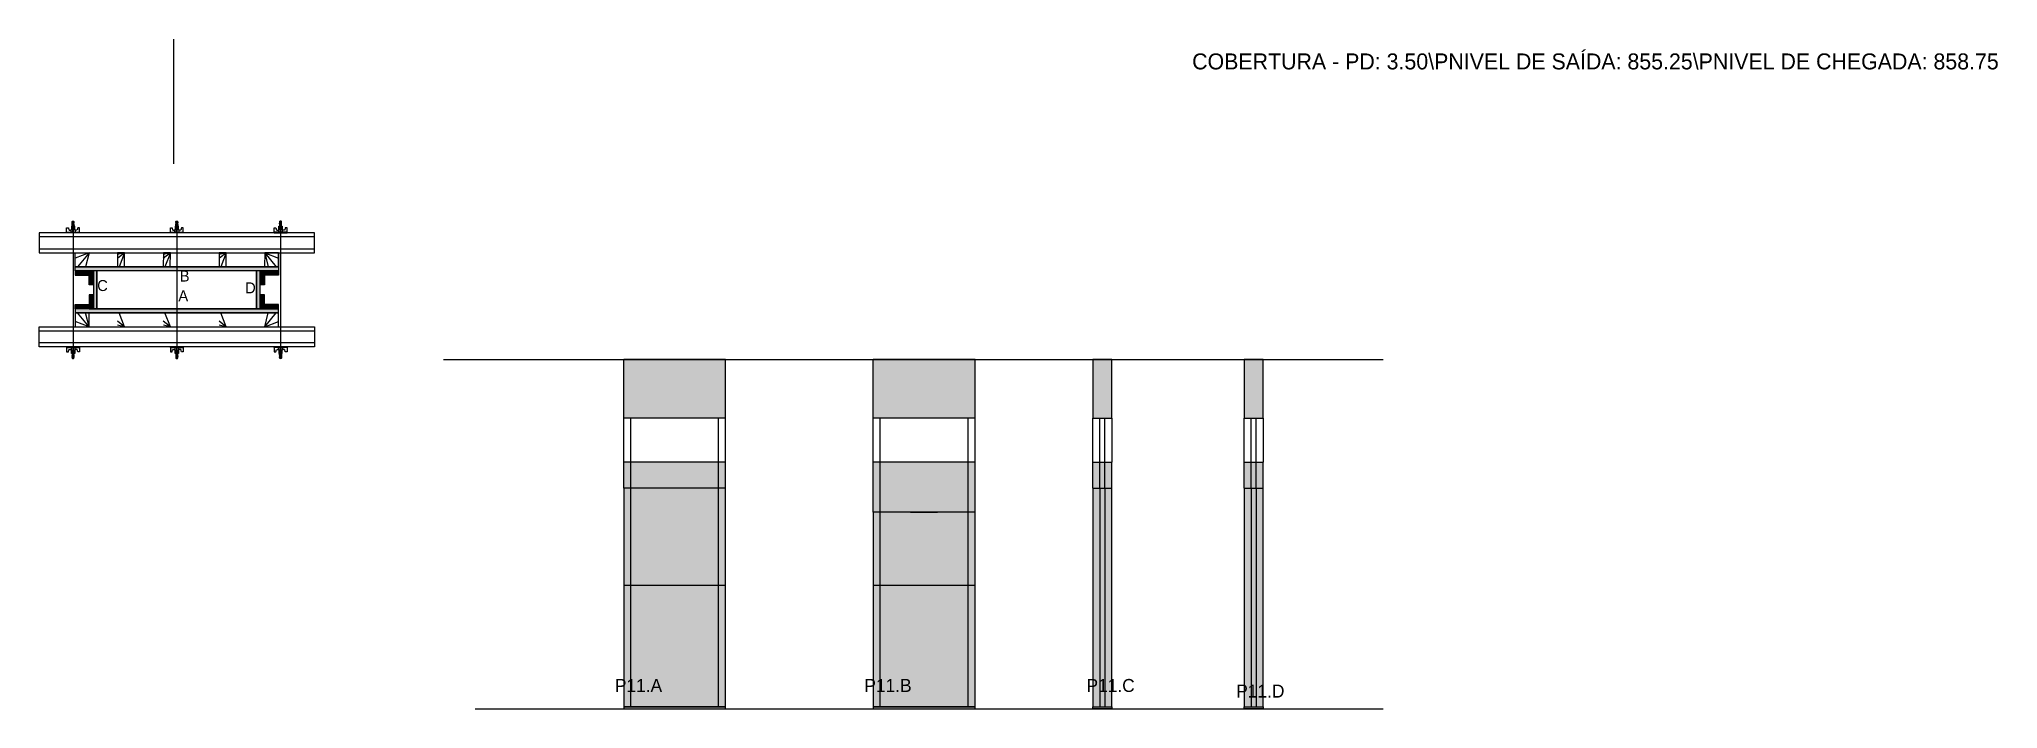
# Model space of a CAD drawing. Header units: metres. Extents: x 6029 to 7993, y 13542 to 14213.
import ezdxf

# ---------------------------------------------------------------- set-up
doc = ezdxf.new("R2010")
doc.units = ezdxf.units.M
for name, color, linetype in [('CHAPA', 7, 'Continuous'), ('COTA', 7, 'Continuous'), ('Hachura', 7, 'Continuous'), ('Madeira', 7, 'Continuous'), ('NOMENCLATURA', 7, 'Continuous'), ('Nível', 7, 'Continuous'), ('Painéis', 7, 'Continuous'), ('Perfil Metálico', 7, 'Continuous'), ('SARR_2.2x7', 7, 'Continuous'), ('SARRAFO', 7, 'Continuous'), ('Texto Seção', 7, 'Continuous'), ('TEXTO_GERAL', 7, 'Continuous')]:
    doc.layers.add(name, color=color, linetype=linetype)

msp = doc.modelspace()

# ---------------------------------------------------------------- hatches: boundary and pattern name
at = {"layer": 'COTA'}
h = msp.add_hatch(color=7, dxfattribs=at)
h.dxf.hatch_style = 1
h.paths.add_polyline_path([(6615.5, 13892.4), (6615.5, 13833.4), (6615.5, 13833.4), (6717.5, 13833.4), (6717.5, 13833.4), (6717.5, 13892.4), (6717.5, 13892.4), (6615.5, 13892.4)])
h = msp.add_hatch(color=7, dxfattribs=at)
h.dxf.hatch_style = 1
h.paths.add_polyline_path([(6865.5, 13892.4), (6865.5, 13833.4), (6865.5, 13833.4), (6967.5, 13833.4), (6967.5, 13833.4), (6967.5, 13892.4), (6967.5, 13892.4), (6865.5, 13892.4)])
h = msp.add_hatch(color=7, dxfattribs=at)
h.dxf.hatch_style = 1
h.paths.add_polyline_path([(7104.6, 13833.4), (7104.6, 13892.4), (7104.6, 13892.4), (7085.6, 13892.4), (7085.6, 13892.4), (7085.6, 13833.4), (7085.6, 13833.4), (7104.6, 13833.4), (7104.6, 13833.4)])
h = msp.add_hatch(color=7, dxfattribs=at)
h.dxf.hatch_style = 1
h.paths.add_polyline_path([(7256.5, 13833.4), (7256.5, 13892.4), (7256.5, 13892.4), (7237.5, 13892.4), (7237.5, 13892.4), (7237.5, 13833.4), (7237.5, 13833.4), (7256.5, 13833.4), (7256.5, 13833.4)])
at = {"layer": 'Hachura'}
h = msp.add_hatch(color=7, dxfattribs=at)
h.dxf.hatch_style = 1
h.paths.add_polyline_path([(6065.3, 13981.1), (6065.3, 13985.1), (6065.3, 13985.1), (6269.3, 13985.1), (6269.3, 13985.1), (6269.3, 13981.1), (6269.3, 13981.1), (6065.3, 13981.1)])
h = msp.add_hatch(color=7, dxfattribs=at)
h.dxf.hatch_style = 1
h.paths.add_polyline_path([(6065.3, 13981.1), (6065.3, 13985.1), (6065.3, 13985.1), (6269.3, 13985.1), (6269.3, 13985.1), (6269.3, 13981.1), (6269.3, 13981.1), (6065.3, 13981.1)])
h = msp.add_hatch(color=7, dxfattribs=at)
h.dxf.hatch_style = 1
h.paths.add_polyline_path([(6079.3, 13981.1), (6079.3, 13976.7), (6079.3, 13976.7), (6065.3, 13976.7), (6065.3, 13976.7), (6065.3, 13981.1), (6065.3, 13981.1), (6079.3, 13981.1)])
h = msp.add_hatch(color=7, dxfattribs=at)
h.dxf.hatch_style = 1
h.paths.add_polyline_path([(6083.7, 13981.1), (6079.3, 13981.1), (6079.3, 13981.1), (6079.3, 13967.1), (6079.3, 13967.1), (6083.7, 13967.1), (6083.7, 13967.1), (6083.7, 13981.1)])
h = msp.add_hatch(color=7, dxfattribs=at)
h.dxf.hatch_style = 1
h.paths.add_polyline_path([(6087.3, 13981.1), (6083.7, 13981.1), (6083.7, 13981.1), (6083.7, 13943.1), (6083.7, 13943.1), (6087.3, 13943.1), (6087.3, 13943.1), (6087.3, 13981.1)])
h = msp.add_hatch(color=7, dxfattribs=at)
h.dxf.hatch_style = 1
h.paths.add_polyline_path([(6087.3, 13981.1), (6083.7, 13981.1), (6083.7, 13981.1), (6083.7, 13943.1), (6083.7, 13943.1), (6087.3, 13943.1), (6087.3, 13943.1), (6087.3, 13981.1)])
h = msp.add_hatch(color=7, dxfattribs=at)
h.dxf.hatch_style = 1
h.paths.add_polyline_path([(6250.9, 13981.1), (6247.3, 13981.1), (6247.3, 13981.1), (6247.3, 13943.1), (6247.3, 13943.1), (6250.9, 13943.1), (6250.9, 13943.1), (6250.9, 13981.1)])
h = msp.add_hatch(color=7, dxfattribs=at)
h.dxf.hatch_style = 1
h.paths.add_polyline_path([(6250.9, 13981.1), (6247.3, 13981.1), (6247.3, 13981.1), (6247.3, 13943.1), (6247.3, 13943.1), (6250.9, 13943.1), (6250.9, 13943.1), (6250.9, 13981.1)])
h = msp.add_hatch(color=7, dxfattribs=at)
h.dxf.hatch_style = 1
h.paths.add_polyline_path([(6255.3, 13981.1), (6250.9, 13981.1), (6250.9, 13981.1), (6250.9, 13967.1), (6250.9, 13967.1), (6255.3, 13967.1), (6255.3, 13967.1), (6255.3, 13981.1)])
h = msp.add_hatch(color=7, dxfattribs=at)
h.dxf.hatch_style = 1
h.paths.add_polyline_path([(6255.3, 13981.1), (6255.3, 13976.7), (6255.3, 13976.7), (6269.3, 13976.7), (6269.3, 13976.7), (6269.3, 13981.1), (6269.3, 13981.1), (6255.3, 13981.1)])
h = msp.add_hatch(color=7, dxfattribs=at)
h.dxf.hatch_style = 1
h.paths.add_polyline_path([(6079.3, 13943.1), (6079.3, 13947.5), (6079.3, 13947.5), (6065.3, 13947.5), (6065.3, 13947.5), (6065.3, 13943.1), (6065.3, 13943.1), (6079.3, 13943.1)])
h = msp.add_hatch(color=7, dxfattribs=at)
h.dxf.hatch_style = 1
h.paths.add_polyline_path([(6065.3, 13943.1), (6065.3, 13939.1), (6065.3, 13939.1), (6269.3, 13939.1), (6269.3, 13939.1), (6269.3, 13943.1), (6269.3, 13943.1), (6065.3, 13943.1)])
h = msp.add_hatch(color=7, dxfattribs=at)
h.dxf.hatch_style = 1
h.paths.add_polyline_path([(6065.3, 13943.1), (6065.3, 13939.1), (6065.3, 13939.1), (6269.3, 13939.1), (6269.3, 13939.1), (6269.3, 13943.1), (6269.3, 13943.1), (6065.3, 13943.1)])
h = msp.add_hatch(color=7, dxfattribs=at)
h.dxf.hatch_style = 1
h.paths.add_polyline_path([(6083.7, 13943.1), (6079.3, 13943.1), (6079.3, 13943.1), (6079.3, 13957.1), (6079.3, 13957.1), (6083.7, 13957.1), (6083.7, 13957.1), (6083.7, 13943.1)])
h = msp.add_hatch(color=7, dxfattribs=at)
h.dxf.hatch_style = 1
h.paths.add_polyline_path([(6255.3, 13943.1), (6250.9, 13943.1), (6250.9, 13943.1), (6250.9, 13957.1), (6250.9, 13957.1), (6255.3, 13957.1), (6255.3, 13957.1), (6255.3, 13943.1)])
h = msp.add_hatch(color=7, dxfattribs=at)
h.dxf.hatch_style = 1
h.paths.add_polyline_path([(6255.3, 13943.1), (6255.3, 13947.5), (6255.3, 13947.5), (6269.3, 13947.5), (6269.3, 13947.5), (6269.3, 13943.1), (6269.3, 13943.1), (6255.3, 13943.1)])
h = msp.add_hatch(color=7, dxfattribs=at)
h.dxf.hatch_style = 1
h.paths.add_polyline_path([(6717.5, 13666.4), (6717.5, 13789.4), (6717.5, 13789.4), (6615.5, 13789.4), (6615.5, 13789.4), (6615.5, 13666.4), (6615.5, 13666.4), (6717.5, 13666.4)])
h = msp.add_hatch(color=7, dxfattribs=at)
h.dxf.hatch_style = 1
h.paths.add_polyline_path([(6865.5, 13666.4), (6967.5, 13666.4), (6967.5, 13666.4), (6967.5, 13789.4), (6967.5, 13789.4), (6865.5, 13789.4), (6865.5, 13789.4), (6865.5, 13666.4)])
h = msp.add_hatch(color=7, dxfattribs=at)
h.dxf.hatch_style = 1
h.paths.add_polyline_path([(7104.6, 13542.4), (7104.6, 13789.4), (7104.6, 13789.4), (7085.6, 13789.4), (7085.6, 13789.4), (7085.6, 13542.4), (7085.6, 13542.4), (7104.6, 13542.4)])
h = msp.add_hatch(color=7, dxfattribs=at)
h.dxf.hatch_style = 1
h.paths.add_polyline_path([(7256.5, 13542.4), (7256.5, 13789.4), (7256.5, 13789.4), (7237.5, 13789.4), (7237.5, 13789.4), (7237.5, 13542.4), (7237.5, 13542.4), (7256.5, 13542.4)])
h = msp.add_hatch(color=7, dxfattribs=at)
h.dxf.hatch_style = 1
h.paths.add_polyline_path([(6717.5, 13666.4), (6615.5, 13666.4), (6615.5, 13666.4), (6615.5, 13542.4), (6615.5, 13542.4), (6717.5, 13542.4), (6717.5, 13542.4), (6717.5, 13666.4)])
h = msp.add_hatch(color=7, dxfattribs=at)
h.dxf.hatch_style = 1
h.paths.add_polyline_path([(6967.5, 13542.4), (6967.5, 13666.4), (6967.5, 13666.4), (6865.5, 13666.4), (6865.5, 13666.4), (6865.5, 13542.4), (6865.5, 13542.4), (6967.5, 13542.4)])

# ---------------------------------------------------------------- linework, layer by layer
at = {"layer": 'CHAPA', "color": 7, "lineweight": 25}
for points in [[(6065.3, 13981.1), (6065.3, 13985.1), (6269.3, 13985.1), (6269.3, 13981.1)], [(6065.3, 13981.1), (6065.3, 13985.1), (6269.3, 13985.1), (6269.3, 13981.1)], [(6087.3, 13981.1), (6083.7, 13981.1), (6083.7, 13943.1), (6087.3, 13943.1)], [(6087.3, 13981.1), (6083.7, 13981.1), (6083.7, 13943.1), (6087.3, 13943.1)], [(6250.9, 13981.1), (6247.3, 13981.1), (6247.3, 13943.1), (6250.9, 13943.1)], [(6250.9, 13981.1), (6247.3, 13981.1), (6247.3, 13943.1), (6250.9, 13943.1)], [(6065.3, 13943.1), (6065.3, 13939.1), (6269.3, 13939.1), (6269.3, 13943.1)], [(6065.3, 13943.1), (6065.3, 13939.1), (6269.3, 13939.1), (6269.3, 13943.1)]]:
    msp.add_lwpolyline(points, close=True, dxfattribs=at)
at = {"layer": 'COTA', "color": 7, "lineweight": 25}
for p, q in [((6717.5, 13892.4), (6615.5, 13892.4)), ((6615.5, 13833.4), (6615.5, 13892.4)), ((6717.5, 13833.4), (6717.5, 13892.4)), ((6967.5, 13892.4), (6865.5, 13892.4)), ((6865.5, 13833.4), (6865.5, 13892.4)), ((6967.5, 13833.4), (6967.5, 13892.4))]:
    msp.add_line(p, q, dxfattribs=at)
for points in [[(7104.6, 13833.4), (7104.6, 13892.4), (7085.6, 13892.4), (7085.6, 13833.4)], [(7256.5, 13833.4), (7256.5, 13892.4), (7237.5, 13892.4), (7237.5, 13833.4)]]:
    msp.add_lwpolyline(points, dxfattribs=at)
at = {"layer": 'Defpoints', "color": 7, "lineweight": 25}
msp.add_line((6164.3, 14088.2), (6164.3, 14213.2), dxfattribs=at)
at = {"layer": 'Hachura', "color": 7, "lineweight": 25}
for p, q in [((6056.9, 14024.3), (6058.6, 14024.3)), ((6056.9, 14019.1), (6056.9, 14024.2)), ((6056.9, 14020), (6069.8, 14020)), ((6056.9, 14020), (6062, 14020)), ((6057, 14020), (6057, 14019.1)), ((6057.2, 14020), (6057.2, 14019.1)), ((6057.6, 14020), (6057.6, 14019.1)), ((6058, 14020), (6058, 14019.1)), ((6058.6, 14024.3), (6059.1, 14022)), ((6058.9, 14020), (6058.9, 14019.1)), ((6059.5, 14021.8), (6061.4, 14021.8)), ((6060.3, 14020), (6060.3, 14019.1)), ((6061.4, 14022.6), (6065.3, 14022.6)), ((6061.4, 14020), (6061.4, 14022.6)), ((6063.3, 14020), (6061.4, 14020)), ((6065, 14025.8), (6061.7, 14025.8)), ((6061.7, 14025.8), (6061.7, 14022.6)), ((6065, 14025.7), (6061.7, 14025.7)), ((6062, 14020), (6062.7, 14020)), ((6062.2, 14030.2), (6064.4, 14029.1)), ((6064.3, 14028.9), (6062.2, 14029.9)), ((6062.2, 14029), (6064.4, 14027.9)), ((6064.3, 14027.7), (6062.2, 14028.8)), ((6062.2, 14027.8), (6064.4, 14026.8)), ((6064.3, 14026.5), (6062.2, 14027.6)), ((6063.5, 14025.8), (6062.2, 14026.4)), ((6062.3, 14030.6), (6062.6, 14030.9)), ((6062.3, 14030.3), (6062.3, 14030.6)), ((6062.3, 14030.6), (6062.3, 14030.6)), ((6064.2, 14030.6), (6062.3, 14030.6)), ((6062.3, 14030.3), (6064.2, 14029.3)), ((6062.3, 14030.3), (6064.2, 14029.3)), ((6062.3, 14029.1), (6062.3, 14029.7)), ((6064.2, 14028.8), (6062.3, 14029.7)), ((6062.3, 14029.1), (6064.2, 14028.1)), ((6062.3, 14027.9), (6062.3, 14028.6)), ((6064.2, 14027.6), (6062.3, 14028.6)), ((6062.3, 14028.4), (6062.3, 14028.6)), ((6062.3, 14027.9), (6064.2, 14027)), ((6062.3, 14026.8), (6062.3, 14027.4)), ((6064.2, 14026.5), (6062.3, 14027.4)), ((6062.3, 14026.8), (6064.2, 14025.8)), ((6063.2, 14025.8), (6062.3, 14026.3)), ((6062.3, 14025.8), (6062.3, 14026.3)), ((6062.4, 14019.7), (6062.4, 14019.9)), ((6062.4, 14019.3), (6062.4, 14019.7)), ((6062.6, 14030.9), (6063.9, 14030.9)), ((6062.7, 14025.8), (6062.7, 14022.6)), ((6064.2, 14029.9), (6063, 14030.6)), ((6063, 14020), (6063, 14022)), ((6064.3, 14030), (6063.2, 14030.6)), ((6063.3, 14029.9), (6063.3, 13898.1)), ((6063.3, 14020), (6063.3, 14019.1)), ((6063.5, 14022), (6063.5, 14020)), ((6063.7, 14030.6), (6064.4, 14030.2)), ((6064.2, 14030.6), (6063.9, 14030.9)), ((6064, 14030.6), (6064.2, 14030.5)), ((6064.2, 14030.5), (6064.2, 14030.6)), ((6064.2, 14029.9), (6064.2, 14029.3)), ((6064.2, 14028.1), (6064.2, 14028.8)), ((6064.2, 14027.4), (6064.2, 14027.6)), ((6064.2, 14027.4), (6064.2, 14027)), ((6064.2, 14026.5), (6064.2, 14025.8)), ((6064.2, 14025.8), (6064.2, 14022.6)), ((6064.3, 14019.9), (6064.3, 14019.4)), ((6065, 14022.6), (6065, 14025.8)), ((6065.3, 14022.6), (6065, 14022.6)), ((6065.3, 14022.6), (6065, 14022.6)), ((6065.3, 14022.6), (6065.3, 14020)), ((6067.2, 14021.8), (6065.3, 14021.8)), ((6066.4, 14020), (6066.4, 14019.1)), ((6068.1, 14024.3), (6067.5, 14022)), ((6067.8, 14020), (6067.8, 14019.1)), ((6069.8, 14024.3), (6068.1, 14024.3)), ((6068.6, 14020), (6068.6, 14019.1)), ((6069.1, 14020), (6069.1, 14019.1)), ((6069.4, 14020), (6069.4, 14019.1)), ((6069.7, 14020), (6069.7, 14019.1)), ((6069.8, 14020), (6069.8, 14024.3)), ((6069.8, 14020), (6069.8, 14019.1)), ((6160.9, 14024.3), (6162.6, 14024.3)), ((6160.9, 14019.1), (6160.9, 14024.2)), ((6160.9, 14020), (6173.8, 14020)), ((6160.9, 14020), (6166, 14020)), ((6161, 14020), (6161, 14019.1)), ((6161.2, 14020), (6161.2, 14019.1)), ((6161.6, 14020), (6161.6, 14019.1)), ((6162, 14020), (6162, 14019.1)), ((6162.6, 14024.3), (6163.1, 14022)), ((6162.9, 14020), (6162.9, 14019.1)), ((6163.5, 14021.8), (6165.4, 14021.8)), ((6164.3, 14020), (6164.3, 14019.1)), ((6165.4, 14022.6), (6169.3, 14022.6)), ((6165.4, 14020), (6165.4, 14022.6)), ((6167.3, 14020), (6165.4, 14020)), ((6169, 14025.8), (6165.7, 14025.8)), ((6165.7, 14025.8), (6165.7, 14022.6)), ((6169, 14025.7), (6165.7, 14025.7)), ((6166, 14020), (6166.7, 14020)), ((6166.2, 14030.2), (6168.4, 14029.1)), ((6168.3, 14028.9), (6166.2, 14029.9)), ((6166.2, 14029), (6168.4, 14027.9)), ((6168.3, 14027.7), (6166.2, 14028.8)), ((6166.2, 14027.8), (6168.4, 14026.8)), ((6168.3, 14026.5), (6166.2, 14027.6)), ((6167.5, 14025.8), (6166.2, 14026.4)), ((6166.3, 14030.6), (6166.6, 14030.9)), ((6166.3, 14030.3), (6166.3, 14030.6)), ((6166.3, 14030.6), (6166.3, 14030.6)), ((6168.2, 14030.6), (6166.3, 14030.6)), ((6166.3, 14030.3), (6168.2, 14029.3)), ((6166.3, 14030.3), (6168.2, 14029.3)), ((6166.3, 14029.1), (6166.3, 14029.7)), ((6168.2, 14028.8), (6166.3, 14029.7)), ((6166.3, 14029.1), (6168.2, 14028.1)), ((6166.3, 14027.9), (6166.3, 14028.6)), ((6168.2, 14027.6), (6166.3, 14028.6)), ((6166.3, 14028.4), (6166.3, 14028.6)), ((6166.3, 14027.9), (6168.2, 14027)), ((6166.3, 14026.8), (6166.3, 14027.4)), ((6168.2, 14026.5), (6166.3, 14027.4)), ((6166.3, 14026.8), (6168.2, 14025.8)), ((6167.2, 14025.8), (6166.3, 14026.3)), ((6166.3, 14025.8), (6166.3, 14026.3)), ((6166.4, 14019.7), (6166.4, 14019.9)), ((6166.4, 14019.3), (6166.4, 14019.7)), ((6166.6, 14030.9), (6167.9, 14030.9)), ((6166.7, 14025.8), (6166.7, 14022.6)), ((6168.2, 14029.9), (6167, 14030.6)), ((6167, 14020), (6167, 14022)), ((6168.3, 14030), (6167.2, 14030.6)), ((6167.3, 14029.9), (6167.3, 13898.1)), ((6167.3, 14020), (6167.3, 14019.1)), ((6167.5, 14022), (6167.5, 14020)), ((6167.7, 14030.6), (6168.4, 14030.2)), ((6168.2, 14030.6), (6167.9, 14030.9)), ((6168, 14030.6), (6168.2, 14030.5)), ((6168.2, 14030.5), (6168.2, 14030.6)), ((6168.2, 14029.9), (6168.2, 14029.3)), ((6168.2, 14028.1), (6168.2, 14028.8)), ((6168.2, 14027.4), (6168.2, 14027.6)), ((6168.2, 14027.4), (6168.2, 14027)), ((6168.2, 14026.5), (6168.2, 14025.8)), ((6168.2, 14025.8), (6168.2, 14022.6)), ((6168.3, 14019.9), (6168.3, 14019.4)), ((6169, 14022.6), (6169, 14025.8)), ((6169.3, 14022.6), (6169, 14022.6)), ((6169.3, 14022.6), (6169, 14022.6)), ((6169.3, 14022.6), (6169.3, 14020)), ((6171.2, 14021.8), (6169.3, 14021.8)), ((6170.4, 14020), (6170.4, 14019.1)), ((6172.1, 14024.3), (6171.5, 14022)), ((6171.8, 14020), (6171.8, 14019.1)), ((6173.8, 14024.3), (6172.1, 14024.3)), ((6172.6, 14020), (6172.6, 14019.1)), ((6173.1, 14020), (6173.1, 14019.1)), ((6173.4, 14020), (6173.4, 14019.1)), ((6173.7, 14020), (6173.7, 14019.1)), ((6173.8, 14020), (6173.8, 14024.3)), ((6173.8, 14020), (6173.8, 14019.1)), ((6264.9, 14020), (6264.9, 14024.3)), ((6264.9, 14024.3), (6266.6, 14024.3)), ((6277.8, 14020), (6264.9, 14020)), ((6264.9, 14020), (6264.9, 14019.1)), ((6265, 14020), (6265, 14019.1)), ((6265.2, 14020), (6265.2, 14019.1)), ((6265.6, 14020), (6265.6, 14019.1)), ((6266, 14020), (6266, 14019.1)), ((6266.6, 14024.3), (6267.2, 14022)), ((6266.9, 14020), (6266.9, 14019.1)), ((6267.5, 14021.8), (6269.4, 14021.8)), ((6268.3, 14020), (6268.3, 14019.1)), ((6273.3, 14022.6), (6269.4, 14022.6)), ((6269.4, 14022.6), (6269.4, 14020)), ((6269.4, 14022.6), (6269.7, 14022.6)), ((6269.4, 14022.6), (6269.7, 14022.6)), ((6269.7, 14025.8), (6273, 14025.8)), ((6269.7, 14022.6), (6269.7, 14025.8)), ((6269.7, 14025.7), (6273, 14025.7)), ((6271, 14030.6), (6270.3, 14030.2)), ((6270.3, 14030), (6271.5, 14030.6)), ((6272.4, 14030.2), (6270.3, 14029.1)), ((6270.3, 14028.9), (6272.5, 14029.9)), ((6272.4, 14029), (6270.3, 14027.9)), ((6270.3, 14027.7), (6272.5, 14028.8)), ((6272.4, 14027.8), (6270.3, 14026.8)), ((6270.3, 14026.5), (6272.5, 14027.6)), ((6270.4, 14030.6), (6270.8, 14030.9)), ((6270.7, 14030.6), (6270.4, 14030.5)), ((6270.4, 14030.5), (6270.4, 14030.6)), ((6270.4, 14029.9), (6271.7, 14030.6)), ((6270.4, 14030.6), (6272.4, 14030.6)), ((6272.4, 14030.3), (6270.4, 14029.3)), ((6272.4, 14030.3), (6270.4, 14029.3)), ((6270.4, 14029.9), (6270.4, 14029.3)), ((6270.4, 14028.8), (6272.4, 14029.7)), ((6272.4, 14029.1), (6270.4, 14028.1)), ((6270.4, 14028.1), (6270.4, 14028.8)), ((6270.4, 14027.6), (6272.4, 14028.6)), ((6272.4, 14027.9), (6270.4, 14027)), ((6270.4, 14027.4), (6270.4, 14027.6)), ((6270.4, 14027.4), (6270.4, 14027)), ((6270.4, 14026.5), (6272.4, 14027.4)), ((6272.4, 14026.8), (6270.4, 14025.8)), ((6270.4, 14026.5), (6270.4, 14025.8)), ((6270.4, 14025.8), (6270.4, 14022.6)), ((6270.4, 14019.9), (6270.4, 14019.4)), ((6272.1, 14030.9), (6270.8, 14030.9)), ((6271.1, 14022), (6271.1, 14020)), ((6271.2, 14025.8), (6272.5, 14026.4)), ((6271.3, 14029.9), (6271.3, 13898.1)), ((6271.3, 14020), (6273.3, 14020)), ((6271.3, 14020), (6271.3, 14019.1)), ((6271.5, 14025.8), (6272.4, 14026.3)), ((6271.7, 14020), (6271.7, 14022)), ((6272, 14025.8), (6272, 14022.6)), ((6272.6, 14020), (6272, 14020)), ((6272.4, 14030.6), (6272.1, 14030.9)), ((6272.3, 14019.7), (6272.3, 14019.9)), ((6272.3, 14019.3), (6272.3, 14019.7)), ((6272.4, 14030.3), (6272.4, 14030.6)), ((6272.4, 14030.6), (6272.4, 14030.6)), ((6272.4, 14029.1), (6272.4, 14029.7)), ((6272.4, 14027.9), (6272.4, 14028.6)), ((6272.4, 14028.4), (6272.4, 14028.6)), ((6272.4, 14026.8), (6272.4, 14027.4)), ((6272.4, 14025.8), (6272.4, 14026.3)), ((6277.8, 14020), (6272.6, 14020)), ((6273, 14025.8), (6273, 14022.6)), ((6273.3, 14020), (6273.3, 14022.6)), ((6275.2, 14021.8), (6273.3, 14021.8)), ((6274.4, 14020), (6274.4, 14019.1)), ((6276.1, 14024.3), (6275.5, 14022)), ((6275.8, 14020), (6275.8, 14019.1)), ((6277.8, 14024.3), (6276.1, 14024.3)), ((6276.6, 14020), (6276.6, 14019.1)), ((6277.1, 14020), (6277.1, 14019.1)), ((6277.4, 14020), (6277.4, 14019.1)), ((6277.7, 14020), (6277.7, 14019.1)), ((6277.8, 14019.1), (6277.8, 14024.2)), ((6069.8, 14019.1), (6056.9, 14019.1)), ((6068.8, 14019.1), (6061, 14019.1)), ((6173.8, 14019.1), (6160.9, 14019.1)), ((6172.8, 14019.1), (6165, 14019.1)), ((6264.9, 14019.1), (6277.8, 14019.1)), ((6265.8, 14019.1), (6273.7, 14019.1)), ((6069.8, 13905.1), (6056.9, 13905.1)), ((6056.9, 13905.1), (6056.9, 13900)), ((6056.9, 13904.2), (6069.8, 13904.2)), ((6056.9, 13904.2), (6062, 13904.2)), ((6057, 13904.2), (6057, 13905.1)), ((6057.2, 13904.2), (6057.2, 13905.1)), ((6057.6, 13904.2), (6057.6, 13905.1)), ((6058, 13904.2), (6058, 13905.1)), ((6058.6, 13899.9), (6059.1, 13902.2)), ((6058.9, 13904.2), (6058.9, 13905.1)), ((6059.5, 13902.4), (6061.4, 13902.4)), ((6060.3, 13904.2), (6060.3, 13905.1)), ((6068.8, 13905.1), (6061, 13905.1)), ((6063.3, 13904.2), (6061.4, 13904.2)), ((6061.4, 13904.2), (6061.4, 13901.6)), ((6062, 13904.2), (6062.7, 13904.2)), ((6062.4, 13905), (6062.4, 13904.5)), ((6062.4, 13904.5), (6062.4, 13904.3)), ((6063, 13904.2), (6063, 13902.2)), ((6063.3, 13904.2), (6063.3, 13905.1)), ((6063.5, 13902.2), (6063.5, 13904.2)), ((6064.3, 13904.3), (6064.3, 13904.8)), ((6065.3, 13901.6), (6065.3, 13904.2)), ((6067.2, 13902.4), (6065.3, 13902.4)), ((6066.4, 13904.2), (6066.4, 13905.1)), ((6068.1, 13899.9), (6067.5, 13902.2)), ((6067.8, 13904.2), (6067.8, 13905.1)), ((6068.6, 13904.2), (6068.6, 13905.1)), ((6069.1, 13904.2), (6069.1, 13905.1)), ((6069.4, 13904.2), (6069.4, 13905.1)), ((6069.7, 13904.2), (6069.7, 13905.1)), ((6069.8, 13904.2), (6069.8, 13905.1)), ((6069.8, 13904.2), (6069.8, 13899.9)), ((6173.8, 13905.1), (6160.9, 13905.1)), ((6160.9, 13905.1), (6160.9, 13900)), ((6160.9, 13904.2), (6173.8, 13904.2)), ((6160.9, 13904.2), (6166, 13904.2)), ((6161, 13904.2), (6161, 13905.1)), ((6161.2, 13904.2), (6161.2, 13905.1)), ((6161.6, 13904.2), (6161.6, 13905.1)), ((6162, 13904.2), (6162, 13905.1)), ((6162.6, 13899.9), (6163.1, 13902.2)), ((6162.9, 13904.2), (6162.9, 13905.1)), ((6163.5, 13902.4), (6165.4, 13902.4)), ((6164.3, 13904.2), (6164.3, 13905.1)), ((6172.8, 13905.1), (6165, 13905.1)), ((6167.3, 13904.2), (6165.4, 13904.2)), ((6165.4, 13904.2), (6165.4, 13901.6)), ((6166, 13904.2), (6166.7, 13904.2)), ((6166.4, 13905), (6166.4, 13904.5)), ((6166.4, 13904.5), (6166.4, 13904.3)), ((6167, 13904.2), (6167, 13902.2)), ((6167.3, 13904.2), (6167.3, 13905.1)), ((6167.5, 13902.2), (6167.5, 13904.2)), ((6168.3, 13904.3), (6168.3, 13904.8)), ((6169.3, 13901.6), (6169.3, 13904.2)), ((6171.2, 13902.4), (6169.3, 13902.4)), ((6170.4, 13904.2), (6170.4, 13905.1)), ((6172.1, 13899.9), (6171.5, 13902.2)), ((6171.8, 13904.2), (6171.8, 13905.1)), ((6172.6, 13904.2), (6172.6, 13905.1)), ((6173.1, 13904.2), (6173.1, 13905.1)), ((6173.4, 13904.2), (6173.4, 13905.1)), ((6173.7, 13904.2), (6173.7, 13905.1)), ((6173.8, 13904.2), (6173.8, 13905.1)), ((6173.8, 13904.2), (6173.8, 13899.9)), ((6264.9, 13905.1), (6277.8, 13905.1)), ((6264.9, 13904.2), (6264.9, 13905.1)), ((6277.8, 13904.2), (6264.9, 13904.2)), ((6264.9, 13904.2), (6264.9, 13899.9)), ((6265, 13904.2), (6265, 13905.1)), ((6265.2, 13904.2), (6265.2, 13905.1)), ((6265.6, 13904.2), (6265.6, 13905.1)), ((6265.8, 13905.1), (6273.7, 13905.1)), ((6266, 13904.2), (6266, 13905.1)), ((6266.6, 13899.9), (6267.2, 13902.2)), ((6266.9, 13904.2), (6266.9, 13905.1)), ((6267.5, 13902.4), (6269.4, 13902.4)), ((6268.3, 13904.2), (6268.3, 13905.1)), ((6269.4, 13901.6), (6269.4, 13904.2)), ((6270.4, 13904.3), (6270.4, 13904.8)), ((6271.1, 13902.2), (6271.1, 13904.2)), ((6271.3, 13904.2), (6271.3, 13905.1)), ((6271.3, 13904.2), (6273.3, 13904.2)), ((6271.7, 13904.2), (6271.7, 13902.2)), ((6272.6, 13904.2), (6272, 13904.2)), ((6272.3, 13905), (6272.3, 13904.5)), ((6272.3, 13904.5), (6272.3, 13904.3)), ((6277.8, 13904.2), (6272.6, 13904.2)), ((6273.3, 13904.2), (6273.3, 13901.6)), ((6275.2, 13902.4), (6273.3, 13902.4)), ((6274.4, 13904.2), (6274.4, 13905.1)), ((6276.1, 13899.9), (6275.5, 13902.2)), ((6275.8, 13904.2), (6275.8, 13905.1)), ((6276.6, 13904.2), (6276.6, 13905.1)), ((6277.1, 13904.2), (6277.1, 13905.1)), ((6277.4, 13904.2), (6277.4, 13905.1)), ((6277.7, 13904.2), (6277.7, 13905.1)), ((6277.8, 13905.1), (6277.8, 13900)), ((6056.9, 13899.9), (6058.6, 13899.9)), ((6061.4, 13901.6), (6065.3, 13901.6)), ((6061.7, 13898.4), (6061.7, 13901.6)), ((6065, 13898.5), (6061.7, 13898.5)), ((6065, 13898.4), (6061.7, 13898.4)), ((6063.5, 13898.4), (6062.2, 13897.8)), ((6064.3, 13897.7), (6062.2, 13896.6)), ((6062.2, 13896.4), (6064.4, 13897.4)), ((6064.3, 13896.5), (6062.2, 13895.4)), ((6062.2, 13895.2), (6064.4, 13896.3)), ((6064.3, 13895.3), (6062.2, 13894.3)), ((6062.2, 13894), (6064.4, 13895.1)), ((6062.3, 13897.4), (6064.2, 13898.4)), ((6063.2, 13898.4), (6062.3, 13897.9)), ((6062.3, 13898.4), (6062.3, 13897.9)), ((6064.2, 13897.7), (6062.3, 13896.8)), ((6062.3, 13897.4), (6062.3, 13896.8)), ((6062.3, 13896.3), (6064.2, 13897.2)), ((6064.2, 13896.6), (6062.3, 13895.6)), ((6062.3, 13896.3), (6062.3, 13895.6)), ((6062.3, 13895.1), (6064.2, 13896.1)), ((6062.3, 13895.8), (6062.3, 13895.6)), ((6064.2, 13895.4), (6062.3, 13894.5)), ((6062.3, 13895.1), (6062.3, 13894.5)), ((6062.3, 13893.9), (6064.2, 13894.9)), ((6062.3, 13893.9), (6064.2, 13894.9)), ((6062.3, 13893.9), (6062.3, 13893.6)), ((6062.3, 13893.6), (6062.3, 13893.6)), ((6062.3, 13893.6), (6062.6, 13893.3)), ((6064.2, 13893.6), (6062.3, 13893.6)), ((6062.6, 13893.3), (6063.9, 13893.3)), ((6062.7, 13898.4), (6062.7, 13901.6)), ((6064.2, 13894.3), (6063, 13893.6)), ((6064.3, 13894.2), (6063.2, 13893.6)), ((6063.7, 13893.6), (6064.4, 13894)), ((6064.2, 13893.6), (6063.9, 13893.3)), ((6064, 13893.6), (6064.2, 13893.7)), ((6064.2, 13898.4), (6064.2, 13901.6)), ((6064.2, 13897.7), (6064.2, 13898.4)), ((6064.2, 13896.8), (6064.2, 13897.2)), ((6064.2, 13896.8), (6064.2, 13896.6)), ((6064.2, 13896.1), (6064.2, 13895.4)), ((6064.2, 13894.3), (6064.2, 13894.9)), ((6064.2, 13893.7), (6064.2, 13893.6)), ((6065, 13901.6), (6065, 13898.4)), ((6065.3, 13901.6), (6065, 13901.6)), ((6065.3, 13901.6), (6065, 13901.6)), ((6069.8, 13899.9), (6068.1, 13899.9)), ((6160.9, 13899.9), (6162.6, 13899.9)), ((6165.4, 13901.6), (6169.3, 13901.6)), ((6165.7, 13898.4), (6165.7, 13901.6)), ((6169, 13898.5), (6165.7, 13898.5)), ((6169, 13898.4), (6165.7, 13898.4)), ((6167.5, 13898.4), (6166.2, 13897.8)), ((6168.3, 13897.7), (6166.2, 13896.6)), ((6166.2, 13896.4), (6168.4, 13897.4)), ((6168.3, 13896.5), (6166.2, 13895.4)), ((6166.2, 13895.2), (6168.4, 13896.3)), ((6168.3, 13895.3), (6166.2, 13894.3)), ((6166.2, 13894), (6168.4, 13895.1)), ((6166.3, 13897.4), (6168.2, 13898.4)), ((6167.2, 13898.4), (6166.3, 13897.9)), ((6166.3, 13898.4), (6166.3, 13897.9)), ((6168.2, 13897.7), (6166.3, 13896.8)), ((6166.3, 13897.4), (6166.3, 13896.8)), ((6166.3, 13896.3), (6168.2, 13897.2)), ((6168.2, 13896.6), (6166.3, 13895.6)), ((6166.3, 13896.3), (6166.3, 13895.6)), ((6166.3, 13895.1), (6168.2, 13896.1)), ((6166.3, 13895.8), (6166.3, 13895.6)), ((6168.2, 13895.4), (6166.3, 13894.5)), ((6166.3, 13895.1), (6166.3, 13894.5)), ((6166.3, 13893.9), (6168.2, 13894.9)), ((6166.3, 13893.9), (6168.2, 13894.9)), ((6166.3, 13893.9), (6166.3, 13893.6)), ((6166.3, 13893.6), (6166.3, 13893.6)), ((6166.3, 13893.6), (6166.6, 13893.3)), ((6168.2, 13893.6), (6166.3, 13893.6)), ((6166.6, 13893.3), (6167.9, 13893.3)), ((6166.7, 13898.4), (6166.7, 13901.6)), ((6168.2, 13894.3), (6167, 13893.6)), ((6168.3, 13894.2), (6167.2, 13893.6)), ((6167.7, 13893.6), (6168.4, 13894)), ((6168.2, 13893.6), (6167.9, 13893.3)), ((6168, 13893.6), (6168.2, 13893.7)), ((6168.2, 13898.4), (6168.2, 13901.6)), ((6168.2, 13897.7), (6168.2, 13898.4)), ((6168.2, 13896.8), (6168.2, 13897.2)), ((6168.2, 13896.8), (6168.2, 13896.6)), ((6168.2, 13896.1), (6168.2, 13895.4)), ((6168.2, 13894.3), (6168.2, 13894.9)), ((6168.2, 13893.7), (6168.2, 13893.6)), ((6169, 13901.6), (6169, 13898.4)), ((6169.3, 13901.6), (6169, 13901.6)), ((6169.3, 13901.6), (6169, 13901.6)), ((6173.8, 13899.9), (6172.1, 13899.9)), ((6264.9, 13899.9), (6266.6, 13899.9)), ((6273.3, 13901.6), (6269.4, 13901.6)), ((6269.4, 13901.6), (6269.7, 13901.6)), ((6269.4, 13901.6), (6269.7, 13901.6)), ((6269.7, 13901.6), (6269.7, 13898.4)), ((6269.7, 13898.5), (6273, 13898.5)), ((6269.7, 13898.4), (6273, 13898.4)), ((6270.3, 13897.7), (6272.5, 13896.6)), ((6272.4, 13896.4), (6270.3, 13897.4)), ((6270.3, 13896.5), (6272.5, 13895.4)), ((6272.4, 13895.2), (6270.3, 13896.3)), ((6270.3, 13895.3), (6272.5, 13894.3)), ((6272.4, 13894), (6270.3, 13895.1)), ((6270.3, 13894.2), (6271.5, 13893.6)), ((6271, 13893.6), (6270.3, 13894)), ((6270.4, 13898.4), (6270.4, 13901.6)), ((6270.4, 13897.7), (6270.4, 13898.4)), ((6272.4, 13897.4), (6270.4, 13898.4)), ((6270.4, 13897.7), (6272.4, 13896.8)), ((6270.4, 13896.8), (6270.4, 13897.2)), ((6272.4, 13896.3), (6270.4, 13897.2)), ((6270.4, 13896.8), (6270.4, 13896.6)), ((6270.4, 13896.6), (6272.4, 13895.6)), ((6270.4, 13896.1), (6270.4, 13895.4)), ((6272.4, 13895.1), (6270.4, 13896.1)), ((6270.4, 13895.4), (6272.4, 13894.5)), ((6272.4, 13893.9), (6270.4, 13894.9)), ((6270.4, 13894.3), (6270.4, 13894.9)), ((6272.4, 13893.9), (6270.4, 13894.9)), ((6270.4, 13894.3), (6271.7, 13893.6)), ((6270.7, 13893.6), (6270.4, 13893.7)), ((6270.4, 13893.7), (6270.4, 13893.6)), ((6270.4, 13893.6), (6270.8, 13893.3)), ((6270.4, 13893.6), (6272.4, 13893.6)), ((6272.1, 13893.3), (6270.8, 13893.3)), ((6271.2, 13898.4), (6272.5, 13897.8)), ((6271.5, 13898.4), (6272.4, 13897.9)), ((6272, 13898.4), (6272, 13901.6)), ((6272.4, 13893.6), (6272.1, 13893.3)), ((6272.4, 13898.4), (6272.4, 13897.9)), ((6272.4, 13897.4), (6272.4, 13896.8)), ((6272.4, 13896.3), (6272.4, 13895.6)), ((6272.4, 13895.8), (6272.4, 13895.6)), ((6272.4, 13895.1), (6272.4, 13894.5)), ((6272.4, 13893.9), (6272.4, 13893.6)), ((6272.4, 13893.6), (6272.4, 13893.6)), ((6273, 13898.4), (6273, 13901.6)), ((6277.8, 13899.9), (6276.1, 13899.9))]:
    msp.add_line(p, q, dxfattribs=at)
at = {"layer": 'Madeira', "color": 7, "lineweight": 25}
for p, q in [((6079.4, 13999.1), (6065.4, 13993.7)), ((6079.4, 13999.1), (6067.8, 13985.1)), ((6079.4, 13999.1), (6075.9, 13985.1)), ((6114.9, 13999.1), (6107.8, 13993.4)), ((6114.9, 13999.1), (6107.9, 13997.4)), ((6114.9, 13999.1), (6109.4, 13985.1)), ((6160.9, 13999.1), (6153.8, 13993.4)), ((6160.9, 13999.1), (6153.9, 13997.4)), ((6160.9, 13999.1), (6155.4, 13985.1)), ((6216.9, 13999.1), (6209.8, 13993.4)), ((6216.9, 13999.1), (6209.9, 13997.4)), ((6216.9, 13999.1), (6211.4, 13985.1)), ((6255.4, 13999.1), (6266.9, 13985.1)), ((6255.4, 13999.1), (6258.8, 13985.1)), ((6255.4, 13999.1), (6269.3, 13993.7)), ((6079.4, 13925.1), (6065.4, 13930.5)), ((6079.4, 13925.1), (6067.8, 13939.1)), ((6079.4, 13925.1), (6075.9, 13939.1)), ((6114.9, 13925.1), (6107.8, 13930.8)), ((6114.9, 13925.1), (6107.9, 13926.8)), ((6114.9, 13925.1), (6109.4, 13939.1)), ((6160.9, 13925.1), (6153.8, 13930.8)), ((6160.9, 13925.1), (6153.9, 13926.8)), ((6160.9, 13925.1), (6155.4, 13939.1)), ((6216.9, 13925.1), (6209.8, 13930.8)), ((6216.9, 13925.1), (6209.9, 13926.8)), ((6216.9, 13925.1), (6211.4, 13939.1)), ((6255.4, 13925.1), (6266.9, 13939.1)), ((6255.4, 13925.1), (6258.8, 13939.1)), ((6255.4, 13925.1), (6269.3, 13930.5))]:
    msp.add_line(p, q, dxfattribs=at)
for points in [[(6269.4, 13999.1), (6269.3, 13985.1), (6065.3, 13985.1), (6065.4, 13999.1)], [(6114.9, 13999.1), (6107.9, 13999.1), (6107.8, 13985.1), (6114.8, 13985.1)], [(6160.9, 13999.1), (6153.9, 13999.1), (6153.8, 13985.1), (6160.8, 13985.1)], [(6216.9, 13999.1), (6209.9, 13999.1), (6209.8, 13985.1), (6216.8, 13985.1)], [(6255.4, 13999.1), (6255.3, 13985.1), (6269.3, 13985.1), (6269.4, 13999.1)], [(6079.4, 13925.1), (6079.3, 13939.1), (6065.3, 13939.1), (6065.4, 13925.1)], [(6269.4, 13925.1), (6269.3, 13939.1), (6065.3, 13939.1), (6065.4, 13925.1)]]:
    msp.add_lwpolyline(points, close=True, dxfattribs=at)
at = {"layer": 'Nível', "color": 7, "lineweight": 25}
for p, q in [((6434.7, 13892.4), (7376.7, 13892.4)), ((6466.5, 13542.4), (7376.7, 13542.4))]:
    msp.add_line(p, q, dxfattribs=at)
at = {"layer": 'Painéis', "color": 7, "lineweight": 25}
for p, q in [((6717.5, 13833.4), (6615.5, 13833.4)), ((6615.5, 13789.4), (6615.5, 13833.4)), ((6717.5, 13789.4), (6717.5, 13833.4)), ((6967.5, 13833.4), (6865.5, 13833.4)), ((6865.5, 13789.4), (6865.5, 13833.4)), ((6967.5, 13789.4), (6967.5, 13833.4)), ((7085.6, 13789.4), (7085.6, 13833.4)), ((7085.6, 13833.4), (7104.6, 13833.4)), ((7104.6, 13833.4), (7104.6, 13789.4)), ((7237.5, 13789.4), (7237.5, 13833.4)), ((7237.5, 13833.4), (7256.5, 13833.4)), ((7256.5, 13833.4), (7256.5, 13789.4)), ((6717.5, 13789.4), (6615.5, 13789.4)), ((6615.5, 13763.4), (6615.5, 13789.4)), ((6717.5, 13763.4), (6717.5, 13789.4)), ((6967.5, 13789.4), (6865.5, 13789.4)), ((6865.5, 13739.4), (6865.5, 13789.4)), ((6967.5, 13739.4), (6967.5, 13789.4)), ((7085.6, 13789.4), (7104.6, 13789.4)), ((7085.6, 13763.4), (7085.6, 13789.4)), ((7104.6, 13763.4), (7104.6, 13789.4)), ((7237.5, 13789.4), (7256.5, 13789.4)), ((7237.5, 13763.4), (7237.5, 13789.4)), ((7256.5, 13763.4), (7256.5, 13789.4)), ((6615.5, 13763.4), (6615.5, 13542.4)), ((6717.5, 13763.4), (6615.5, 13763.4)), ((6717.5, 13542.4), (6717.5, 13763.4)), ((7085.6, 13763.4), (7085.6, 13544.4)), ((7085.6, 13763.4), (7104.6, 13763.4)), ((7104.6, 13544.4), (7104.6, 13763.4)), ((7237.5, 13763.4), (7237.5, 13544.4)), ((7237.5, 13763.4), (7256.5, 13763.4)), ((7256.5, 13544.4), (7256.5, 13763.4)), ((6865.5, 13739.4), (6865.5, 13542.4)), ((6967.5, 13739.4), (6865.5, 13739.4)), ((6903, 13739.4), (6930, 13739.4)), ((6967.5, 13542.4), (6967.5, 13739.4)), ((6615.5, 13666.4), (6717.5, 13666.4)), ((6865.5, 13666.4), (6967.5, 13666.4)), ((6615.5, 13544.4), (6717.5, 13544.4)), ((6865.5, 13544.4), (6967.5, 13544.4)), ((7085.6, 13544.4), (7104.6, 13544.4)), ((7237.5, 13544.4), (7256.5, 13544.4))]:
    msp.add_line(p, q, dxfattribs=at)
for points in [[(6247.3, 13943.1), (6247.3, 13981.1), (6087.3, 13981.1), (6087.3, 13943.1)], [(6717.5, 13544.4), (6615.5, 13544.4), (6615.5, 13542.4), (6717.5, 13542.4)], [(6967.5, 13544.4), (6865.5, 13544.4), (6865.5, 13542.4), (6967.5, 13542.4)], [(7085.6, 13544.4), (7104.6, 13544.4), (7104.6, 13542.4), (7085.6, 13542.4)], [(7237.5, 13544.4), (7256.5, 13544.4), (7256.5, 13542.4), (7237.5, 13542.4)]]:
    msp.add_lwpolyline(points, close=True, dxfattribs=at)
at = {"layer": 'Perfil Metálico', "color": 7, "lineweight": 25}
for points in [[(6029.3, 14019.1), (6029.3, 13999.1), (6305.3, 13999.1), (6305.3, 14019.1)], [(6305.3, 14003.1), (6305.3, 14015.1), (6029.3, 14015.1), (6029.3, 14003.1)], [(6029.3, 13905.1), (6029.3, 13925.1), (6305.3, 13925.1), (6305.3, 13905.1)], [(6305.3, 13921.1), (6305.3, 13909.1), (6029.3, 13909.1), (6029.3, 13921.1)]]:
    msp.add_lwpolyline(points, close=True, dxfattribs=at)
at = {"layer": 'SARR_2.2x7', "color": 7, "lineweight": 25}
for p, q in [((6622.5, 13789.4), (6622.5, 13833.4)), ((6710.5, 13789.4), (6710.5, 13833.4)), ((6872.5, 13789.4), (6872.5, 13833.4)), ((6960.5, 13789.4), (6960.5, 13833.4)), ((7092.6, 13789.4), (7092.6, 13833.4)), ((7097.6, 13789.4), (7097.6, 13833.4)), ((7244.5, 13789.4), (7244.5, 13833.4)), ((7249.5, 13789.4), (7249.5, 13833.4)), ((6622.5, 13763.4), (6622.5, 13789.4)), ((6710.5, 13763.4), (6710.5, 13789.4)), ((6872.5, 13739.4), (6872.5, 13789.4)), ((6960.5, 13739.4), (6960.5, 13789.4)), ((7092.6, 13763.4), (7092.6, 13789.4)), ((7097.6, 13763.4), (7097.6, 13789.4)), ((7244.5, 13763.4), (7244.5, 13789.4)), ((7249.5, 13763.4), (7249.5, 13789.4)), ((6622.5, 13666.4), (6622.5, 13763.4)), ((6710.5, 13666.4), (6710.5, 13763.4)), ((7092.6, 13763.4), (7092.6, 13544.4)), ((7097.6, 13763.4), (7097.6, 13544.4)), ((7244.5, 13763.4), (7244.5, 13544.4)), ((7249.5, 13763.4), (7249.5, 13544.4)), ((6872.5, 13666.4), (6872.5, 13739.4)), ((6960.5, 13666.4), (6960.5, 13739.4)), ((6622.5, 13544.4), (6622.5, 13666.4)), ((6710.5, 13544.4), (6710.5, 13666.4)), ((6872.5, 13544.4), (6872.5, 13666.4)), ((6960.5, 13544.4), (6960.5, 13666.4)), ((6622.5, 13544.4), (6622.5, 13544.4)), ((6710.5, 13544.4), (6710.5, 13544.4)), ((6872.5, 13544.4), (6872.5, 13544.4)), ((6960.5, 13544.4), (6960.5, 13544.4))]:
    msp.add_line(p, q, dxfattribs=at)
at = {"layer": 'SARRAFO', "color": 7, "lineweight": 25}
for points in [[(6065.3, 13976.7), (6079.3, 13976.7), (6079.3, 13981.1), (6065.3, 13981.1)], [(6079.3, 13967.1), (6079.3, 13981.1), (6083.7, 13981.1), (6083.7, 13967.1)], [(6250.9, 13967.1), (6250.9, 13981.1), (6255.3, 13981.1), (6255.3, 13967.1)], [(6269.3, 13976.7), (6255.3, 13976.7), (6255.3, 13981.1), (6269.3, 13981.1)], [(6065.3, 13947.5), (6079.3, 13947.5), (6079.3, 13943.1), (6065.3, 13943.1)], [(6079.3, 13957.1), (6079.3, 13943.1), (6083.7, 13943.1), (6083.7, 13957.1)], [(6250.9, 13957.1), (6250.9, 13943.1), (6255.3, 13943.1), (6255.3, 13957.1)], [(6269.3, 13947.5), (6255.3, 13947.5), (6255.3, 13943.1), (6269.3, 13943.1)]]:
    msp.add_lwpolyline(points, close=True, dxfattribs=at)

# ---------------------------------------------------------------- texts
at = {"layer": 'NOMENCLATURA', "color": 7, "lineweight": 25}
msp.add_text('COBERTURA - PD: 3.50\\PNIVEL DE SAÍDA: 855.25\\PNIVEL DE CHEGADA: 858.75', height=16, dxfattribs=at).set_placement((7185.2, 14182.9))
at = {"layer": 'Texto Seção', "color": 7, "lineweight": 25}
for s, p in [('P11.A', (6606.5, 13559.3)), ('P11.B', (6856.6, 13559.3)), ('P11.C', (7079.3, 13559.3)), ('P11.D', (7229.4, 13553.7))]:
    msp.add_text(s, height=13, dxfattribs=at).set_placement(p)
at = {"layer": 'TEXTO_GERAL', "color": 7, "lineweight": 25}
for s, p in [('B', (6170.3, 13970.4)), ('C', (6087.5, 13960.9)), ('A', (6168.9, 13950.7)), ('D', (6235.8, 13958.6))]:
    msp.add_text(s, height=11, dxfattribs=at).set_placement(p)

doc.saveas('drawing.dxf')
